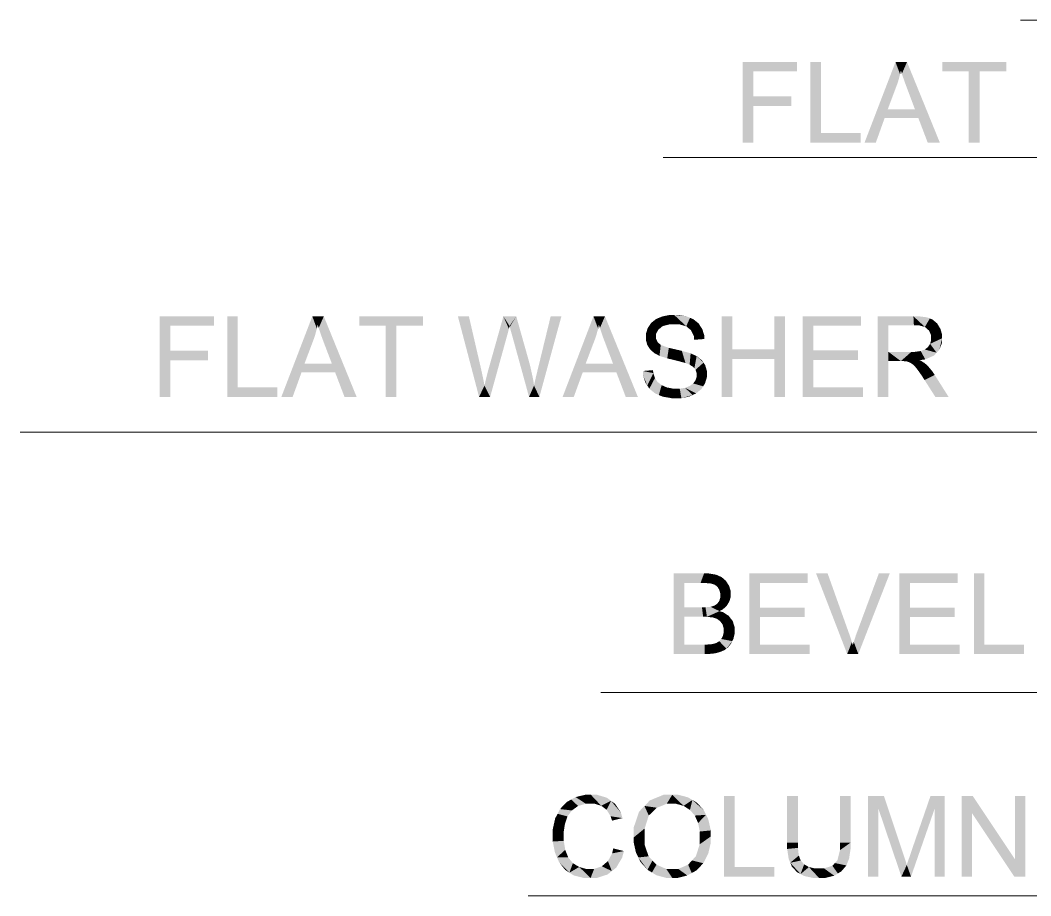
# Model space of a CAD drawing. Header units: millimetres. Extents: x 2 to 579, y 1 to 405.
# Drawn here: x 191.77 to 202.6, y 95.1 to 104.49 of the extents above; entities that cross this region are included whole.
import ezdxf

# ---------------------------------------------------------------- set-up
doc = ezdxf.new("R2010")
doc.units = ezdxf.units.MM
doc.linetypes.add('XKITLINE00', pattern=[0])
doc.layers.add('LinkedObject', color=7, linetype='Continuous', lineweight=0)

# ---------------------------------------------------------------- blocks, each defined once
blk = doc.blocks.new('*A4')
at = {"layer": 'LinkedObject'}
for points in [[(199.629, 103.671), (199.515, 103.177), (199.515, 104.041)], [(199.629, 103.671), (199.515, 104.041), (199.629, 103.939)], [(200.098, 103.939), (199.515, 104.041), (200.098, 104.041)], [(199.629, 103.939), (199.515, 104.041), (200.098, 103.939)], [(200.355, 104.041), (200.241, 103.177), (200.241, 104.041)], [(200.355, 103.279), (200.241, 103.177), (200.355, 104.041)], [(201.154, 104.041), (201.165, 103.785), (200.822, 103.177)], [(201.165, 103.785), (201.154, 104.041), (201.18, 103.826)], [(201.18, 103.826), (201.154, 104.041), (201.203, 103.909)], [(201.203, 103.909), (201.154, 104.041), (201.212, 103.95)], [(201.277, 104.041), (201.212, 103.95), (201.154, 104.041)], [(201.212, 103.95), (201.277, 104.041), (201.222, 103.915)], [(201.222, 103.915), (201.277, 104.041), (201.253, 103.825)], [(201.253, 103.825), (201.277, 104.041), (201.273, 103.771)], [(201.273, 103.771), (201.277, 104.041), (201.363, 103.532)], [(201.363, 103.532), (201.277, 104.041), (201.399, 103.439)], [(201.399, 103.439), (201.277, 104.041), (201.629, 103.177)], [(201.656, 104.041), (201.94, 103.939), (201.656, 103.939)], [(202.055, 103.939), (201.94, 103.939), (201.656, 104.041)], [(202.055, 103.939), (201.656, 104.041), (202.341, 104.041)], [(202.055, 103.939), (202.341, 104.041), (202.341, 103.939)], [(201.94, 103.177), (202.055, 103.939), (202.055, 103.177)], [(201.94, 103.939), (202.055, 103.939), (201.94, 103.177)], [(200.822, 103.177), (201.165, 103.785), (201.07, 103.532)], [(199.629, 103.569), (199.515, 103.177), (199.629, 103.671)], [(200.035, 103.569), (199.629, 103.671), (200.035, 103.671)], [(199.629, 103.569), (199.629, 103.671), (200.035, 103.569)], [(199.515, 103.177), (199.629, 103.569), (199.629, 103.177)], [(201.037, 103.439), (200.822, 103.177), (201.07, 103.532)], [(201.07, 103.532), (201.399, 103.439), (201.037, 103.439)], [(201.363, 103.532), (201.399, 103.439), (201.07, 103.532)], [(200.822, 103.177), (201.037, 103.439), (200.943, 103.177)], [(201.399, 103.439), (201.629, 103.177), (201.499, 103.177)], [(200.241, 103.177), (200.355, 103.279), (200.78, 103.177)], [(200.78, 103.177), (200.355, 103.279), (200.78, 103.279)], [(198.737, 101.329), (198.733, 101.228), (198.658, 101.314)], [(198.78, 101.329), (198.733, 101.228), (198.737, 101.329)], [(198.733, 101.228), (198.78, 101.329), (198.785, 101.228)], [(198.78, 101.329), (198.835, 101.228), (198.785, 101.228)], [(198.913, 101.314), (198.78, 101.329), (198.828, 101.329)], [(198.95, 101.298), (198.78, 101.329), (198.913, 101.314)], [(198.91, 101.207), (198.78, 101.329), (198.95, 101.298)], [(198.835, 101.228), (198.78, 101.329), (198.91, 101.207)], [(193.376, 100.945), (193.262, 100.45), (193.262, 101.314)], [(193.376, 100.945), (193.262, 101.314), (193.376, 101.212)], [(193.844, 101.212), (193.262, 101.314), (193.844, 101.314)], [(193.376, 101.212), (193.262, 101.314), (193.844, 101.212)], [(194.101, 101.314), (193.987, 100.45), (193.987, 101.314)], [(194.101, 100.552), (193.987, 100.45), (194.101, 101.314)], [(194.9, 101.314), (194.911, 101.058), (194.568, 100.45)], [(194.911, 101.058), (194.9, 101.314), (194.926, 101.099)], [(194.926, 101.099), (194.9, 101.314), (194.949, 101.182)], [(194.949, 101.182), (194.9, 101.314), (194.958, 101.224)], [(195.023, 101.314), (194.958, 101.224), (194.9, 101.314)], [(194.958, 101.224), (195.023, 101.314), (194.968, 101.188)], [(194.968, 101.188), (195.023, 101.314), (194.999, 101.099)], [(194.999, 101.099), (195.023, 101.314), (195.019, 101.044)], [(195.019, 101.044), (195.023, 101.314), (195.11, 100.806)], [(195.11, 100.806), (195.023, 101.314), (195.145, 100.712)], [(195.145, 100.712), (195.023, 101.314), (195.375, 100.45)], [(195.403, 101.314), (195.687, 101.212), (195.403, 101.212)], [(195.801, 101.212), (195.687, 101.212), (195.403, 101.314)], [(195.801, 101.212), (195.403, 101.314), (196.087, 101.314)], [(195.801, 101.212), (196.087, 101.314), (196.087, 101.212)], [(196.579, 101.314), (196.688, 100.45), (196.461, 101.314)], [(196.71, 100.748), (196.688, 100.45), (196.579, 101.314)], [(196.949, 101.314), (196.989, 101.108), (196.785, 100.731)], [(196.989, 101.108), (196.949, 101.314), (196.995, 101.129)], [(196.995, 101.129), (196.949, 101.314), (197.008, 101.18)], [(197.008, 101.18), (196.949, 101.314), (197.015, 101.21)], [(197.087, 101.314), (197.015, 101.21), (196.949, 101.314)], [(197.015, 101.21), (197.087, 101.314), (197.017, 101.2)], [(197.017, 101.2), (197.087, 101.314), (197.031, 101.15)], [(197.031, 101.15), (197.087, 101.314), (197.043, 101.108)], [(197.043, 101.108), (197.087, 101.314), (197.21, 100.877)], [(197.571, 101.314), (197.321, 100.759), (197.456, 101.314)], [(197.335, 100.45), (197.321, 100.759), (197.571, 101.314)], [(197.915, 101.314), (197.927, 101.058), (197.584, 100.45)], [(197.927, 101.058), (197.915, 101.314), (197.942, 101.099)], [(197.942, 101.099), (197.915, 101.314), (197.965, 101.182)], [(197.965, 101.182), (197.915, 101.314), (197.973, 101.224)], [(198.038, 101.314), (197.973, 101.224), (197.915, 101.314)], [(197.973, 101.224), (198.038, 101.314), (197.984, 101.188)], [(197.984, 101.188), (198.038, 101.314), (198.014, 101.099)], [(198.014, 101.099), (198.038, 101.314), (198.035, 101.044)], [(198.035, 101.044), (198.038, 101.314), (198.125, 100.806)], [(198.125, 100.806), (198.038, 101.314), (198.161, 100.712)], [(198.161, 100.712), (198.038, 101.314), (198.391, 100.45)], [(198.532, 101.242), (198.634, 101.19), (198.514, 101.213)], [(198.586, 101.285), (198.634, 101.19), (198.532, 101.242)], [(198.657, 101.209), (198.586, 101.285), (198.622, 101.3)], [(198.634, 101.19), (198.586, 101.285), (198.657, 101.209)], [(198.658, 101.314), (198.733, 101.228), (198.622, 101.3)], [(198.622, 101.3), (198.733, 101.228), (198.657, 101.209)], [(198.95, 101.298), (198.935, 101.186), (198.91, 101.207)], [(198.986, 101.283), (198.935, 101.186), (198.95, 101.298)], [(198.935, 101.186), (198.986, 101.283), (198.961, 101.165)], [(198.961, 101.165), (198.986, 101.283), (199.062, 101.207)], [(199.062, 101.207), (198.986, 101.283), (199.043, 101.237)], [(199.405, 100.959), (199.291, 100.45), (199.291, 101.314)], [(199.405, 100.959), (199.291, 101.314), (199.405, 101.314)], [(199.968, 101.314), (199.854, 100.959), (199.854, 101.314)], [(199.854, 100.857), (199.854, 100.959), (199.968, 101.314)], [(199.854, 100.857), (199.968, 101.314), (199.968, 100.45)], [(200.274, 100.948), (200.16, 100.45), (200.16, 101.314)], [(200.274, 100.948), (200.16, 101.314), (200.274, 101.212)], [(200.784, 101.212), (200.16, 101.314), (200.784, 101.314)], [(200.274, 101.212), (200.16, 101.314), (200.784, 101.212)], [(201.078, 100.933), (200.964, 100.45), (200.964, 101.314)], [(200.964, 101.314), (201.078, 101.219), (201.078, 100.933)], [(201.351, 101.219), (200.964, 101.314), (201.346, 101.314)], [(201.078, 101.219), (200.964, 101.314), (201.351, 101.219)], [(201.346, 101.314), (201.399, 101.219), (201.351, 101.219)], [(201.492, 101.303), (201.346, 101.314), (201.404, 101.314)], [(201.522, 101.291), (201.346, 101.314), (201.492, 101.303)], [(201.469, 101.2), (201.346, 101.314), (201.522, 101.291)], [(201.399, 101.219), (201.346, 101.314), (201.469, 101.2)], [(201.522, 101.291), (201.492, 101.18), (201.469, 101.2)], [(201.552, 101.279), (201.492, 101.18), (201.522, 101.291)], [(201.492, 101.18), (201.552, 101.279), (201.514, 101.16)], [(201.514, 101.16), (201.552, 101.279), (201.618, 101.209)], [(201.618, 101.209), (201.552, 101.279), (201.6, 101.238)], [(195.687, 100.45), (195.801, 101.212), (195.801, 100.45)], [(195.687, 101.212), (195.801, 101.212), (195.687, 100.45)], [(198.514, 101.213), (198.477, 101.091), (198.495, 101.185)], [(198.61, 101.171), (198.477, 101.091), (198.514, 101.213)], [(198.495, 101.185), (198.477, 101.091), (198.477, 101.124)], [(198.586, 101.125), (198.477, 101.091), (198.61, 101.171)], [(198.477, 101.091), (198.586, 101.125), (198.586, 101.098)], [(198.514, 101.213), (198.634, 101.19), (198.61, 101.171)], [(199.062, 101.207), (198.991, 101.103), (198.961, 101.165)], [(199.082, 101.177), (198.991, 101.103), (199.062, 101.207)], [(199.103, 101.109), (198.991, 101.103), (199.082, 101.177)], [(201.618, 101.209), (201.536, 101.11), (201.514, 101.16)], [(201.636, 101.179), (201.536, 101.11), (201.618, 101.209)], [(201.654, 101.114), (201.536, 101.11), (201.636, 101.179)], [(201.654, 101.079), (201.536, 101.11), (201.654, 101.114)], [(201.536, 101.11), (201.654, 101.079), (201.536, 101.079)], [(194.568, 100.45), (194.911, 101.058), (194.816, 100.806)], [(196.785, 100.731), (196.989, 101.108), (196.807, 100.45)], [(197.21, 100.877), (197.224, 100.45), (197.043, 101.108)], [(197.584, 100.45), (197.927, 101.058), (197.831, 100.806)], [(198.586, 101.075), (198.477, 101.091), (198.586, 101.098)], [(198.477, 101.091), (198.586, 101.075), (198.477, 101.061)], [(198.477, 101.061), (198.586, 101.075), (198.492, 101.007)], [(198.492, 101.007), (198.586, 101.075), (198.507, 100.983)], [(198.507, 100.983), (198.586, 101.075), (198.603, 101.037)], [(198.603, 101.037), (198.568, 100.919), (198.507, 100.983)], [(198.62, 101.022), (198.568, 100.919), (198.603, 101.037)], [(198.568, 100.919), (198.62, 101.022), (198.599, 100.903)], [(198.599, 100.903), (198.62, 101.022), (198.636, 101.007)], [(198.599, 100.903), (198.636, 101.007), (198.623, 100.89)], [(198.623, 100.89), (198.636, 101.007), (198.706, 100.863)], [(198.706, 100.863), (198.636, 101.007), (198.723, 100.976)], [(199.105, 101.071), (198.991, 101.103), (199.103, 101.109)], [(198.991, 101.103), (199.105, 101.071), (198.995, 101.062)], [(201.513, 101.001), (201.594, 100.924), (201.502, 100.984)], [(201.525, 101.019), (201.594, 100.924), (201.513, 101.001)], [(201.525, 101.019), (201.654, 101.079), (201.594, 100.924)], [(201.536, 101.058), (201.654, 101.079), (201.525, 101.019)], [(201.654, 101.079), (201.536, 101.058), (201.536, 101.079)], [(201.594, 100.924), (201.654, 101.079), (201.624, 100.955)], [(201.624, 100.955), (201.654, 101.079), (201.654, 101.033)], [(193.376, 100.843), (193.262, 100.45), (193.376, 100.945)], [(193.781, 100.843), (193.376, 100.945), (193.781, 100.945)], [(193.376, 100.843), (193.376, 100.945), (193.781, 100.843)], [(198.507, 100.983), (198.568, 100.919), (198.522, 100.959)], [(198.706, 100.863), (198.723, 100.976), (198.765, 100.849)], [(198.765, 100.849), (198.723, 100.976), (198.792, 100.96)], [(198.765, 100.849), (198.792, 100.96), (198.825, 100.834)], [(198.825, 100.834), (198.792, 100.96), (198.862, 100.944)], [(198.825, 100.834), (198.862, 100.944), (198.902, 100.813)], [(198.902, 100.813), (198.862, 100.944), (198.919, 100.807)], [(198.919, 100.807), (198.862, 100.944), (198.946, 100.796)], [(198.957, 100.917), (198.946, 100.796), (198.862, 100.944)], [(198.983, 100.905), (198.946, 100.796), (198.957, 100.917)], [(198.946, 100.796), (198.983, 100.905), (198.985, 100.771)], [(198.985, 100.771), (198.983, 100.905), (199.021, 100.888)], [(199.405, 100.857), (199.291, 100.45), (199.405, 100.959)], [(199.405, 100.959), (199.854, 100.857), (199.405, 100.857)], [(199.854, 100.959), (199.854, 100.857), (199.405, 100.959)], [(200.274, 100.846), (200.16, 100.45), (200.274, 100.948)], [(200.752, 100.846), (200.274, 100.948), (200.752, 100.948)], [(200.274, 100.846), (200.274, 100.948), (200.752, 100.846)], [(201.078, 100.933), (201.078, 100.834), (200.964, 100.45)], [(201.211, 100.834), (201.078, 100.933), (201.324, 100.933)], [(201.078, 100.834), (201.078, 100.933), (201.211, 100.834)], [(201.211, 100.834), (201.324, 100.933), (201.233, 100.834)], [(201.233, 100.834), (201.324, 100.933), (201.264, 100.832)], [(201.264, 100.832), (201.324, 100.933), (201.274, 100.83)], [(201.274, 100.83), (201.324, 100.933), (201.287, 100.827)], [(201.287, 100.827), (201.324, 100.933), (201.313, 100.815)], [(201.313, 100.815), (201.324, 100.933), (201.363, 100.933)], [(201.313, 100.815), (201.363, 100.933), (201.326, 100.807)], [(201.363, 100.933), (201.411, 100.844), (201.326, 100.807)], [(201.424, 100.942), (201.411, 100.844), (201.363, 100.933)], [(201.411, 100.844), (201.424, 100.942), (201.473, 100.852)], [(201.446, 100.95), (201.594, 100.924), (201.424, 100.942)], [(201.564, 100.892), (201.424, 100.942), (201.594, 100.924)], [(201.473, 100.852), (201.424, 100.942), (201.564, 100.892)], [(201.468, 100.958), (201.594, 100.924), (201.446, 100.95)], [(201.594, 100.924), (201.468, 100.958), (201.502, 100.984)], [(193.262, 100.45), (193.376, 100.843), (193.376, 100.45)], [(194.784, 100.712), (194.568, 100.45), (194.816, 100.806)], [(194.816, 100.806), (195.145, 100.712), (194.784, 100.712)], [(195.11, 100.806), (195.145, 100.712), (194.816, 100.806)], [(197.233, 100.795), (197.224, 100.45), (197.21, 100.877)], [(197.267, 100.643), (197.224, 100.45), (197.233, 100.795)], [(197.799, 100.712), (197.584, 100.45), (197.831, 100.806)], [(197.831, 100.806), (198.161, 100.712), (197.799, 100.712)], [(198.125, 100.806), (198.161, 100.712), (197.831, 100.806)], [(198.985, 100.771), (199.021, 100.888), (198.997, 100.756)], [(198.997, 100.756), (199.021, 100.888), (199.009, 100.74)], [(199.021, 100.888), (199.095, 100.817), (199.009, 100.74)], [(199.009, 100.74), (199.095, 100.817), (199.021, 100.705)], [(199.095, 100.817), (199.021, 100.888), (199.077, 100.844)], [(199.021, 100.705), (199.095, 100.817), (199.113, 100.79)], [(199.021, 100.705), (199.113, 100.79), (199.021, 100.685)], [(199.021, 100.685), (199.113, 100.79), (199.021, 100.665)], [(199.113, 100.79), (199.131, 100.694), (199.021, 100.665)], [(199.131, 100.694), (199.113, 100.79), (199.131, 100.729)], [(199.291, 100.45), (199.405, 100.857), (199.405, 100.45)], [(199.854, 100.857), (199.968, 100.45), (199.854, 100.45)], [(200.274, 100.552), (200.16, 100.45), (200.274, 100.846)], [(200.964, 100.45), (201.078, 100.834), (201.078, 100.45)], [(201.326, 100.807), (201.411, 100.844), (201.339, 100.799)], [(201.411, 100.844), (201.368, 100.77), (201.339, 100.799)], [(201.433, 100.833), (201.368, 100.77), (201.411, 100.844)], [(201.368, 100.77), (201.433, 100.833), (201.384, 100.749)], [(201.384, 100.749), (201.433, 100.833), (201.4, 100.729)], [(201.4, 100.729), (201.433, 100.833), (201.479, 100.801)], [(201.479, 100.801), (201.441, 100.669), (201.4, 100.729)], [(201.479, 100.801), (201.433, 100.833), (201.468, 100.811)], [(201.504, 100.778), (201.441, 100.669), (201.479, 100.801)], [(194.568, 100.45), (194.784, 100.712), (194.689, 100.45)], [(195.145, 100.712), (195.375, 100.45), (195.245, 100.45)], [(196.72, 100.703), (196.688, 100.45), (196.71, 100.748)], [(196.738, 100.615), (196.688, 100.45), (196.72, 100.703)], [(196.782, 100.72), (196.807, 100.45), (196.762, 100.64)], [(196.785, 100.731), (196.807, 100.45), (196.782, 100.72)], [(197.308, 100.706), (197.335, 100.45), (197.286, 100.612)], [(197.321, 100.759), (197.335, 100.45), (197.308, 100.706)], [(197.584, 100.45), (197.799, 100.712), (197.704, 100.45)], [(198.161, 100.712), (198.391, 100.45), (198.261, 100.45)], [(198.557, 100.705), (198.445, 100.728), (198.553, 100.737)], [(198.445, 100.728), (198.492, 100.573), (198.446, 100.684)], [(198.557, 100.705), (198.492, 100.573), (198.445, 100.728)], [(198.446, 100.684), (198.492, 100.573), (198.47, 100.607)], [(198.574, 100.652), (198.492, 100.573), (198.557, 100.705)], [(199.009, 100.628), (199.131, 100.694), (199.111, 100.595)], [(199.021, 100.665), (199.131, 100.694), (199.009, 100.628)], [(199.111, 100.595), (199.131, 100.694), (199.131, 100.66)], [(201.552, 100.72), (201.441, 100.669), (201.504, 100.778)], [(201.441, 100.669), (201.552, 100.72), (201.466, 100.63)], [(201.466, 100.63), (201.552, 100.72), (201.574, 100.686)], [(201.466, 100.63), (201.574, 100.686), (201.581, 100.45)], [(201.581, 100.45), (201.574, 100.686), (201.723, 100.45)], [(196.746, 100.571), (196.688, 100.45), (196.738, 100.615)], [(196.746, 100.571), (196.807, 100.45), (196.688, 100.45)], [(196.762, 100.64), (196.807, 100.45), (196.746, 100.571)], [(197.278, 100.571), (197.224, 100.45), (197.267, 100.643)], [(197.278, 100.571), (197.335, 100.45), (197.224, 100.45)], [(197.286, 100.612), (197.335, 100.45), (197.278, 100.571)], [(198.492, 100.573), (198.574, 100.652), (198.514, 100.538)], [(198.514, 100.538), (198.574, 100.652), (198.577, 100.487)], [(198.588, 100.631), (198.577, 100.487), (198.574, 100.652)], [(198.602, 100.61), (198.577, 100.487), (198.588, 100.631)], [(198.602, 100.61), (198.616, 100.47), (198.577, 100.487)], [(198.646, 100.576), (198.616, 100.47), (198.602, 100.61)], [(198.616, 100.47), (198.646, 100.576), (198.656, 100.453)], [(198.675, 100.563), (198.656, 100.453), (198.646, 100.576)], [(198.984, 100.594), (199.091, 100.564), (198.947, 100.567)], [(198.997, 100.611), (199.111, 100.595), (198.984, 100.594)], [(199.091, 100.564), (198.984, 100.594), (199.111, 100.595)], [(199.009, 100.628), (199.111, 100.595), (198.997, 100.611)], [(193.987, 100.45), (194.101, 100.552), (194.526, 100.45)], [(194.526, 100.45), (194.101, 100.552), (194.526, 100.552)], [(198.704, 100.551), (198.656, 100.453), (198.675, 100.563)], [(198.704, 100.551), (198.754, 100.436), (198.656, 100.453)], [(198.77, 100.538), (198.754, 100.436), (198.704, 100.551)], [(198.77, 100.538), (198.812, 100.436), (198.754, 100.436)], [(198.807, 100.538), (198.812, 100.436), (198.77, 100.538)], [(198.807, 100.538), (198.858, 100.436), (198.812, 100.436)], [(198.84, 100.538), (198.858, 100.436), (198.807, 100.538)], [(198.897, 100.547), (198.978, 100.47), (198.84, 100.538)], [(198.84, 100.538), (198.978, 100.47), (198.858, 100.436)], [(198.858, 100.436), (198.978, 100.47), (198.941, 100.453)], [(198.922, 100.557), (199.072, 100.534), (198.897, 100.547)], [(199.015, 100.487), (198.897, 100.547), (199.072, 100.534)], [(198.978, 100.47), (198.897, 100.547), (199.015, 100.487)], [(198.947, 100.567), (199.072, 100.534), (198.922, 100.557)], [(198.947, 100.567), (199.091, 100.564), (199.072, 100.534)], [(200.16, 100.45), (200.274, 100.552), (200.804, 100.45)], [(200.804, 100.45), (200.274, 100.552), (200.804, 100.552)], [(198.776, 98.557), (198.89, 98.092), (198.776, 97.693)], [(198.89, 98.194), (198.89, 98.092), (198.776, 98.557)], [(198.776, 98.557), (198.89, 98.455), (198.89, 98.194)], [(199.063, 98.455), (198.776, 98.557), (199.101, 98.557)], [(198.89, 98.455), (198.776, 98.557), (199.063, 98.455)], [(199.063, 98.455), (199.101, 98.557), (199.11, 98.455)], [(199.101, 98.557), (199.176, 98.449), (199.11, 98.455)], [(199.15, 98.557), (199.176, 98.449), (199.101, 98.557)], [(199.23, 98.544), (199.176, 98.449), (199.15, 98.557)], [(199.176, 98.449), (199.23, 98.544), (199.195, 98.443)], [(199.195, 98.443), (199.23, 98.544), (199.214, 98.437)], [(199.214, 98.437), (199.23, 98.544), (199.259, 98.531)], [(199.259, 98.531), (199.244, 98.415), (199.214, 98.437)], [(199.289, 98.518), (199.244, 98.415), (199.259, 98.531)], [(199.336, 98.477), (199.244, 98.415), (199.289, 98.518)], [(199.702, 98.191), (199.588, 97.693), (199.588, 98.557)], [(199.702, 98.191), (199.588, 98.557), (199.702, 98.455)], [(200.212, 98.455), (199.588, 98.557), (200.212, 98.557)], [(199.702, 98.455), (199.588, 98.557), (200.212, 98.455)], [(200.426, 98.557), (200.636, 97.693), (200.302, 98.557)], [(200.65, 97.929), (200.636, 97.693), (200.426, 98.557)], [(201.092, 98.557), (200.742, 97.929), (200.975, 98.557)], [(200.755, 97.693), (200.742, 97.929), (201.092, 98.557)], [(201.31, 98.191), (201.196, 97.693), (201.196, 98.557)], [(201.31, 98.191), (201.196, 98.557), (201.31, 98.455)], [(201.821, 98.455), (201.196, 98.557), (201.821, 98.557)], [(201.31, 98.455), (201.196, 98.557), (201.821, 98.455)], [(202.108, 98.557), (201.994, 97.693), (201.994, 98.557)], [(202.108, 97.795), (201.994, 97.693), (202.108, 98.557)], [(199.353, 98.45), (199.244, 98.415), (199.336, 98.477)], [(199.244, 98.415), (199.353, 98.45), (199.254, 98.398)], [(199.353, 98.45), (199.264, 98.382), (199.254, 98.398)], [(199.264, 98.382), (199.353, 98.45), (199.275, 98.344)], [(199.275, 98.344), (199.353, 98.45), (199.387, 98.336)], [(199.387, 98.366), (199.353, 98.45), (199.37, 98.423)], [(199.387, 98.336), (199.353, 98.45), (199.387, 98.366)], [(199.264, 98.262), (199.387, 98.336), (199.357, 98.232)], [(199.275, 98.3), (199.387, 98.336), (199.264, 98.262)], [(199.387, 98.336), (199.275, 98.323), (199.275, 98.344)], [(199.275, 98.323), (199.387, 98.336), (199.275, 98.3)], [(199.357, 98.232), (199.387, 98.336), (199.372, 98.256)], [(199.372, 98.256), (199.387, 98.336), (199.387, 98.308)], [(199.091, 98.092), (198.89, 98.194), (199.078, 98.194)], [(198.89, 98.092), (198.89, 98.194), (199.091, 98.092)], [(199.132, 98.092), (199.078, 98.194), (199.116, 98.194)], [(199.091, 98.092), (199.078, 98.194), (199.132, 98.092)], [(199.17, 98.199), (199.267, 98.153), (199.116, 98.194)], [(199.116, 98.194), (199.267, 98.153), (199.132, 98.092)], [(199.187, 98.204), (199.297, 98.168), (199.17, 98.199)], [(199.267, 98.153), (199.17, 98.199), (199.297, 98.168)], [(199.209, 98.211), (199.297, 98.168), (199.187, 98.204)], [(199.242, 98.232), (199.297, 98.168), (199.209, 98.211)], [(199.357, 98.232), (199.242, 98.232), (199.264, 98.262)], [(199.342, 98.207), (199.242, 98.232), (199.357, 98.232)], [(199.297, 98.168), (199.242, 98.232), (199.342, 98.207)], [(199.702, 98.089), (199.588, 97.693), (199.702, 98.191)], [(200.18, 98.089), (199.702, 98.191), (200.18, 98.191)], [(199.702, 98.089), (199.702, 98.191), (200.18, 98.089)], [(201.31, 98.089), (201.196, 97.693), (201.31, 98.191)], [(201.789, 98.089), (201.31, 98.191), (201.789, 98.191)], [(201.31, 98.089), (201.31, 98.191), (201.789, 98.089)], [(198.776, 97.693), (198.89, 98.092), (198.89, 97.795)], [(199.132, 98.092), (199.267, 98.153), (199.195, 98.085)], [(199.267, 98.153), (199.217, 98.078), (199.195, 98.085)], [(199.217, 98.078), (199.267, 98.153), (199.239, 98.071)], [(199.239, 98.071), (199.267, 98.153), (199.274, 98.045)], [(199.366, 98.102), (199.267, 98.153), (199.306, 98.141)], [(199.274, 98.045), (199.267, 98.153), (199.366, 98.102)], [(199.274, 98.045), (199.366, 98.102), (199.286, 98.028)], [(199.286, 98.028), (199.366, 98.102), (199.299, 98.01)], [(199.299, 98.01), (199.366, 98.102), (199.387, 98.074)], [(199.702, 97.795), (199.588, 97.693), (199.702, 98.089)], [(201.31, 97.795), (201.196, 97.693), (201.31, 98.089)], [(199.387, 98.074), (199.311, 97.968), (199.299, 98.01)], [(199.408, 98.047), (199.311, 97.968), (199.387, 98.074)], [(199.429, 97.981), (199.311, 97.968), (199.408, 98.047)], [(199.429, 97.944), (199.311, 97.968), (199.429, 97.981)], [(199.311, 97.968), (199.429, 97.944), (199.311, 97.944)], [(199.294, 97.871), (199.403, 97.831), (199.285, 97.855)], [(199.403, 97.831), (199.294, 97.871), (199.303, 97.887)], [(199.303, 97.887), (199.429, 97.944), (199.403, 97.831)], [(199.311, 97.923), (199.429, 97.944), (199.303, 97.887)], [(199.429, 97.944), (199.311, 97.923), (199.311, 97.944)], [(199.403, 97.831), (199.429, 97.944), (199.416, 97.857)], [(199.416, 97.857), (199.429, 97.944), (199.429, 97.913)], [(200.664, 97.891), (200.636, 97.693), (200.65, 97.929)], [(200.686, 97.821), (200.636, 97.693), (200.664, 97.891)], [(200.729, 97.894), (200.755, 97.693), (200.706, 97.823)], [(200.742, 97.929), (200.755, 97.693), (200.729, 97.894)], [(198.89, 97.795), (199.106, 97.693), (198.776, 97.693)], [(199.106, 97.795), (199.106, 97.693), (198.89, 97.795)], [(199.106, 97.795), (199.147, 97.693), (199.106, 97.693)], [(199.134, 97.795), (199.147, 97.693), (199.106, 97.795)], [(199.173, 97.797), (199.217, 97.7), (199.134, 97.795)], [(199.134, 97.795), (199.217, 97.7), (199.147, 97.693)], [(199.184, 97.799), (199.217, 97.7), (199.173, 97.797)], [(199.245, 97.707), (199.184, 97.799), (199.204, 97.803)], [(199.217, 97.7), (199.184, 97.799), (199.245, 97.707)], [(199.237, 97.814), (199.321, 97.736), (199.204, 97.803)], [(199.204, 97.803), (199.321, 97.736), (199.245, 97.707)], [(199.34, 97.75), (199.237, 97.814), (199.264, 97.831)], [(199.321, 97.736), (199.237, 97.814), (199.34, 97.75)], [(199.285, 97.855), (199.403, 97.831), (199.264, 97.831)], [(199.264, 97.831), (199.403, 97.831), (199.34, 97.75)], [(199.34, 97.75), (199.403, 97.831), (199.358, 97.764)], [(199.358, 97.764), (199.403, 97.831), (199.39, 97.805)], [(199.588, 97.693), (199.702, 97.795), (200.232, 97.693)], [(200.232, 97.693), (199.702, 97.795), (200.232, 97.795)], [(200.696, 97.788), (200.636, 97.693), (200.686, 97.821)], [(200.636, 97.693), (200.696, 97.788), (200.755, 97.693)], [(200.706, 97.823), (200.755, 97.693), (200.696, 97.788)], [(201.196, 97.693), (201.31, 97.795), (201.841, 97.693)], [(201.841, 97.693), (201.31, 97.795), (201.841, 97.795)], [(201.994, 97.693), (202.108, 97.795), (202.533, 97.693)], [(202.533, 97.693), (202.108, 97.795), (202.533, 97.795)], [(199.245, 97.707), (199.321, 97.736), (199.273, 97.715)], [(197.676, 96.133), (197.683, 96.016), (197.629, 96.107)], [(197.724, 96.159), (197.833, 96.088), (197.676, 96.133)], [(197.676, 96.133), (197.833, 96.088), (197.75, 96.064)], [(197.683, 96.016), (197.676, 96.133), (197.717, 96.04)], [(197.717, 96.04), (197.676, 96.133), (197.75, 96.064)], [(197.829, 96.185), (197.833, 96.088), (197.724, 96.159)], [(197.886, 96.185), (197.833, 96.088), (197.829, 96.185)], [(197.833, 96.088), (197.886, 96.185), (197.883, 96.088)], [(197.886, 96.185), (197.927, 96.088), (197.883, 96.088)], [(198.059, 96.152), (197.886, 96.185), (197.95, 96.185)], [(198.103, 96.119), (197.886, 96.185), (198.059, 96.152)], [(197.998, 96.066), (197.886, 96.185), (198.103, 96.119)], [(197.927, 96.088), (197.886, 96.185), (197.998, 96.066)], [(198.669, 96.185), (198.462, 96.064), (198.52, 96.124)], [(198.76, 96.185), (198.462, 96.064), (198.669, 96.185)], [(198.7, 96.087), (198.462, 96.064), (198.76, 96.185)], [(198.7, 96.087), (198.76, 96.185), (198.761, 96.087)], [(198.76, 96.185), (198.803, 96.087), (198.761, 96.087)], [(198.928, 96.157), (198.76, 96.185), (198.82, 96.185)], [(198.976, 96.128), (198.76, 96.185), (198.928, 96.157)], [(198.881, 96.065), (198.76, 96.185), (198.976, 96.128)], [(198.803, 96.087), (198.76, 96.185), (198.881, 96.065)], [(198.881, 96.065), (198.976, 96.128), (198.915, 96.043)], [(198.976, 96.128), (198.949, 96.022), (198.915, 96.043)], [(198.949, 96.022), (198.976, 96.128), (199.002, 95.961)], [(199.097, 96.02), (198.976, 96.128), (199.024, 96.1)], [(199.122, 95.969), (198.976, 96.128), (199.097, 96.02)], [(199.002, 95.961), (198.976, 96.128), (199.122, 95.969)], [(199.429, 96.171), (199.315, 95.307), (199.315, 96.171)], [(199.429, 95.408), (199.315, 95.307), (199.429, 96.171)], [(200.107, 96.171), (199.992, 95.671), (199.992, 96.171)], [(200.107, 95.672), (199.992, 95.671), (200.107, 96.171)], [(200.672, 96.171), (200.558, 95.672), (200.558, 96.171)], [(200.672, 95.671), (200.558, 95.672), (200.672, 96.171)], [(200.858, 96.171), (200.968, 96.042), (200.858, 95.307)], [(200.968, 96.042), (200.858, 96.171), (201.03, 96.171)], [(200.968, 96.042), (201.03, 96.171), (201.217, 95.307)], [(201.217, 95.307), (201.03, 96.171), (201.234, 95.559)], [(201.529, 96.171), (201.572, 96.03), (201.321, 95.57)], [(201.682, 96.171), (201.572, 96.03), (201.529, 96.171)], [(201.572, 95.307), (201.682, 96.171), (201.682, 95.307)], [(201.572, 96.03), (201.682, 96.171), (201.572, 95.307)], [(201.865, 96.171), (201.975, 95.985), (201.865, 95.307)], [(201.975, 95.985), (201.865, 96.171), (201.982, 96.171)], [(201.975, 95.985), (201.982, 96.171), (202.427, 95.307)], [(202.427, 95.307), (201.982, 96.171), (202.435, 95.492)], [(202.545, 96.171), (202.435, 95.492), (202.435, 96.171)], [(202.545, 95.307), (202.435, 95.492), (202.545, 96.171)], [(197.556, 96.031), (197.683, 96.016), (197.53, 95.98)], [(197.53, 95.98), (197.683, 96.016), (197.636, 95.952)], [(197.629, 96.107), (197.683, 96.016), (197.556, 96.031)], [(197.998, 96.066), (198.103, 96.119), (198.027, 96.045)], [(198.103, 96.119), (198.056, 96.023), (198.027, 96.045)], [(198.056, 96.023), (198.103, 96.119), (198.099, 95.954)], [(198.099, 95.954), (198.103, 96.119), (198.226, 95.934)], [(198.209, 95.993), (198.103, 96.119), (198.148, 96.086)], [(198.226, 95.934), (198.103, 96.119), (198.209, 95.993)], [(198.462, 96.064), (198.347, 95.727), (198.404, 96.003)], [(198.508, 95.962), (198.347, 95.727), (198.462, 96.064)], [(198.595, 96.045), (198.462, 96.064), (198.7, 96.087)], [(198.462, 96.064), (198.595, 96.045), (198.552, 96.003)], [(198.508, 95.962), (198.462, 96.064), (198.552, 96.003)], [(200.858, 95.307), (200.968, 96.042), (200.968, 95.307)], [(201.321, 95.57), (201.572, 96.03), (201.32, 95.307)], [(197.609, 95.871), (197.478, 95.812), (197.504, 95.93)], [(197.623, 95.912), (197.504, 95.93), (197.53, 95.98)], [(197.609, 95.871), (197.504, 95.93), (197.623, 95.912)], [(197.623, 95.912), (197.53, 95.98), (197.636, 95.952)], [(198.099, 95.954), (198.226, 95.934), (198.114, 95.907)], [(198.404, 96.003), (198.347, 95.727), (198.347, 95.835)], [(198.464, 95.823), (198.347, 95.727), (198.508, 95.962)], [(199.002, 95.961), (199.122, 95.969), (199.019, 95.922)], [(199.122, 95.969), (199.037, 95.882), (199.019, 95.922)], [(199.037, 95.882), (199.122, 95.969), (199.055, 95.79)], [(199.055, 95.79), (199.122, 95.969), (199.173, 95.802)], [(199.173, 95.802), (199.122, 95.969), (199.147, 95.918)], [(201.865, 95.307), (201.975, 95.985), (201.975, 95.307)], [(197.596, 95.788), (197.478, 95.812), (197.609, 95.871)], [(197.478, 95.812), (197.596, 95.788), (197.478, 95.745)], [(198.347, 95.727), (198.464, 95.823), (198.464, 95.725)], [(199.055, 95.738), (199.173, 95.802), (199.173, 95.737)], [(199.055, 95.79), (199.173, 95.802), (199.055, 95.738)], [(197.478, 95.745), (197.596, 95.788), (197.596, 95.746)], [(197.596, 95.746), (197.478, 95.683), (197.478, 95.745)], [(197.596, 95.69), (197.478, 95.683), (197.596, 95.746)], [(198.347, 95.727), (198.464, 95.647), (198.347, 95.67)], [(198.464, 95.647), (198.347, 95.727), (198.464, 95.725)], [(199.013, 95.526), (199.173, 95.737), (199.12, 95.502)], [(199.055, 95.654), (199.173, 95.737), (199.013, 95.526)], [(199.173, 95.737), (199.055, 95.654), (199.055, 95.738)], [(199.12, 95.502), (199.173, 95.737), (199.146, 95.554)], [(199.146, 95.554), (199.173, 95.737), (199.173, 95.671)], [(197.596, 95.69), (197.524, 95.513), (197.478, 95.683)], [(197.478, 95.683), (197.524, 95.513), (197.501, 95.567)], [(197.612, 95.594), (197.524, 95.513), (197.596, 95.69)], [(197.524, 95.513), (197.612, 95.594), (197.628, 95.553)], [(198.241, 95.581), (198.115, 95.555), (198.127, 95.609)], [(198.347, 95.67), (198.464, 95.647), (198.371, 95.562)], [(198.371, 95.562), (198.464, 95.647), (198.396, 95.512)], [(198.396, 95.512), (198.464, 95.647), (198.506, 95.524)], [(200.107, 95.672), (199.992, 95.603), (199.992, 95.671)], [(200.107, 95.615), (199.992, 95.603), (200.107, 95.672)], [(200.107, 95.615), (200.025, 95.455), (199.992, 95.603)], [(199.992, 95.603), (200.025, 95.455), (200.009, 95.494)], [(200.117, 95.532), (200.025, 95.455), (200.107, 95.615)], [(200.531, 95.48), (200.672, 95.671), (200.642, 95.465)], [(200.558, 95.59), (200.672, 95.671), (200.531, 95.48)], [(200.672, 95.671), (200.558, 95.59), (200.558, 95.672)], [(200.642, 95.465), (200.672, 95.671), (200.657, 95.503)], [(200.657, 95.503), (200.672, 95.671), (200.672, 95.606)], [(197.644, 95.512), (197.524, 95.513), (197.628, 95.553)], [(197.524, 95.513), (197.657, 95.349), (197.547, 95.46)], [(197.644, 95.512), (197.657, 95.349), (197.524, 95.513)], [(197.694, 95.451), (197.657, 95.349), (197.644, 95.512)], [(198.07, 95.473), (198.241, 95.581), (198.112, 95.366)], [(198.115, 95.555), (198.241, 95.581), (198.07, 95.473)], [(198.112, 95.366), (198.241, 95.581), (198.159, 95.403)], [(198.159, 95.403), (198.241, 95.581), (198.223, 95.51)], [(198.506, 95.524), (198.494, 95.38), (198.396, 95.512)], [(198.396, 95.512), (198.494, 95.38), (198.421, 95.461)], [(198.548, 95.479), (198.494, 95.38), (198.506, 95.524)], [(198.494, 95.38), (198.548, 95.479), (198.542, 95.351)], [(198.542, 95.351), (198.548, 95.479), (198.59, 95.434)], [(198.972, 95.48), (199.018, 95.372), (198.93, 95.435)], [(199.12, 95.502), (198.972, 95.48), (199.013, 95.526)], [(199.093, 95.45), (198.972, 95.48), (199.12, 95.502)], [(199.018, 95.372), (198.972, 95.48), (199.093, 95.45)], [(200.025, 95.455), (200.117, 95.532), (200.127, 95.506)], [(200.138, 95.479), (200.025, 95.455), (200.127, 95.506)], [(200.138, 95.479), (200.136, 95.334), (200.025, 95.455)], [(200.174, 95.438), (200.136, 95.334), (200.138, 95.479)], [(200.642, 95.465), (200.504, 95.452), (200.531, 95.48)], [(201.248, 95.517), (201.217, 95.307), (201.234, 95.559)], [(201.269, 95.453), (201.217, 95.307), (201.248, 95.517)], [(201.306, 95.524), (201.32, 95.307), (201.282, 95.455)], [(201.321, 95.57), (201.32, 95.307), (201.306, 95.524)], [(202.435, 95.492), (202.545, 95.307), (202.427, 95.307)], [(197.547, 95.46), (197.657, 95.349), (197.613, 95.377)], [(197.657, 95.349), (197.694, 95.451), (197.728, 95.43)], [(197.762, 95.41), (197.657, 95.349), (197.728, 95.43)], [(197.762, 95.41), (197.884, 95.292), (197.657, 95.349)], [(197.835, 95.389), (197.884, 95.292), (197.762, 95.41)], [(197.884, 95.292), (197.835, 95.389), (197.874, 95.389)], [(197.922, 95.389), (197.884, 95.292), (197.874, 95.389)], [(197.922, 95.389), (198.112, 95.366), (197.884, 95.292)], [(197.884, 95.292), (198.112, 95.366), (197.951, 95.292)], [(198.004, 95.417), (198.112, 95.366), (197.922, 95.389)], [(197.951, 95.292), (198.112, 95.366), (198.065, 95.329)], [(198.112, 95.366), (198.004, 95.417), (198.037, 95.445)], [(198.07, 95.473), (198.112, 95.366), (198.037, 95.445)], [(198.59, 95.434), (198.76, 95.292), (198.542, 95.351)], [(198.696, 95.389), (198.76, 95.292), (198.59, 95.434)], [(198.76, 95.292), (198.696, 95.389), (198.759, 95.389)], [(198.824, 95.389), (198.76, 95.292), (198.759, 95.389)], [(198.76, 95.292), (198.824, 95.389), (198.816, 95.292)], [(198.816, 95.292), (198.824, 95.389), (198.921, 95.319)], [(198.969, 95.345), (198.824, 95.389), (198.93, 95.435)], [(198.921, 95.319), (198.824, 95.389), (198.969, 95.345)], [(198.93, 95.435), (199.018, 95.372), (198.969, 95.345)], [(199.315, 95.307), (199.429, 95.408), (199.854, 95.307)], [(199.854, 95.307), (199.429, 95.408), (199.854, 95.408)], [(200.025, 95.455), (200.136, 95.334), (200.042, 95.415)], [(200.042, 95.415), (200.136, 95.334), (200.097, 95.355)], [(200.136, 95.334), (200.174, 95.438), (200.199, 95.424)], [(200.225, 95.409), (200.136, 95.334), (200.199, 95.424)], [(200.225, 95.409), (200.334, 95.292), (200.136, 95.334)], [(200.287, 95.395), (200.334, 95.292), (200.225, 95.409)], [(200.334, 95.292), (200.287, 95.395), (200.324, 95.395)], [(200.387, 95.395), (200.334, 95.292), (200.324, 95.395)], [(200.334, 95.292), (200.387, 95.395), (200.397, 95.292)], [(200.536, 95.34), (200.387, 95.395), (200.477, 95.423)], [(200.497, 95.316), (200.387, 95.395), (200.536, 95.34)], [(200.397, 95.292), (200.387, 95.395), (200.497, 95.316)], [(200.504, 95.452), (200.574, 95.364), (200.477, 95.423)], [(200.477, 95.423), (200.574, 95.364), (200.536, 95.34)], [(200.627, 95.426), (200.504, 95.452), (200.642, 95.465)], [(200.574, 95.364), (200.504, 95.452), (200.627, 95.426)], [(201.275, 95.431), (201.217, 95.307), (201.269, 95.453)], [(201.217, 95.307), (201.275, 95.431), (201.32, 95.307)], [(201.282, 95.455), (201.32, 95.307), (201.275, 95.431)], [(197.657, 95.349), (197.884, 95.292), (197.701, 95.32)], [(197.701, 95.32), (197.884, 95.292), (197.814, 95.292)], [(198.542, 95.351), (198.76, 95.292), (198.59, 95.321)], [(198.59, 95.321), (198.76, 95.292), (198.699, 95.292)], [(200.136, 95.334), (200.334, 95.292), (200.174, 95.313)], [(200.174, 95.313), (200.334, 95.292), (200.273, 95.292)]]:
    blk.add_hatch(color=7, dxfattribs=at).paths.add_polyline_path(points, flags=17)
at = {"layer": 'LinkedObject', "color": 6, "linetype": 'XKITLINE00', "lineweight": 0}
for p, q in [((212.037, 104.489), (202.495, 104.489)), ((212.292, 103.016), (198.664, 103.016)), ((211.336, 100.071), (191.768, 100.071)), ((210.948, 97.282), (197.993, 97.282)), ((211.672, 95.101), (197.213, 95.101))]:
    blk.add_line(p, q, dxfattribs=at)

msp = doc.modelspace()

# ---------------------------------------------------------------- block references
at = {"lineweight": 0}
msp.add_blockref('*A4', (0, 0), dxfattribs=at)

doc.saveas('drawing.dxf')
